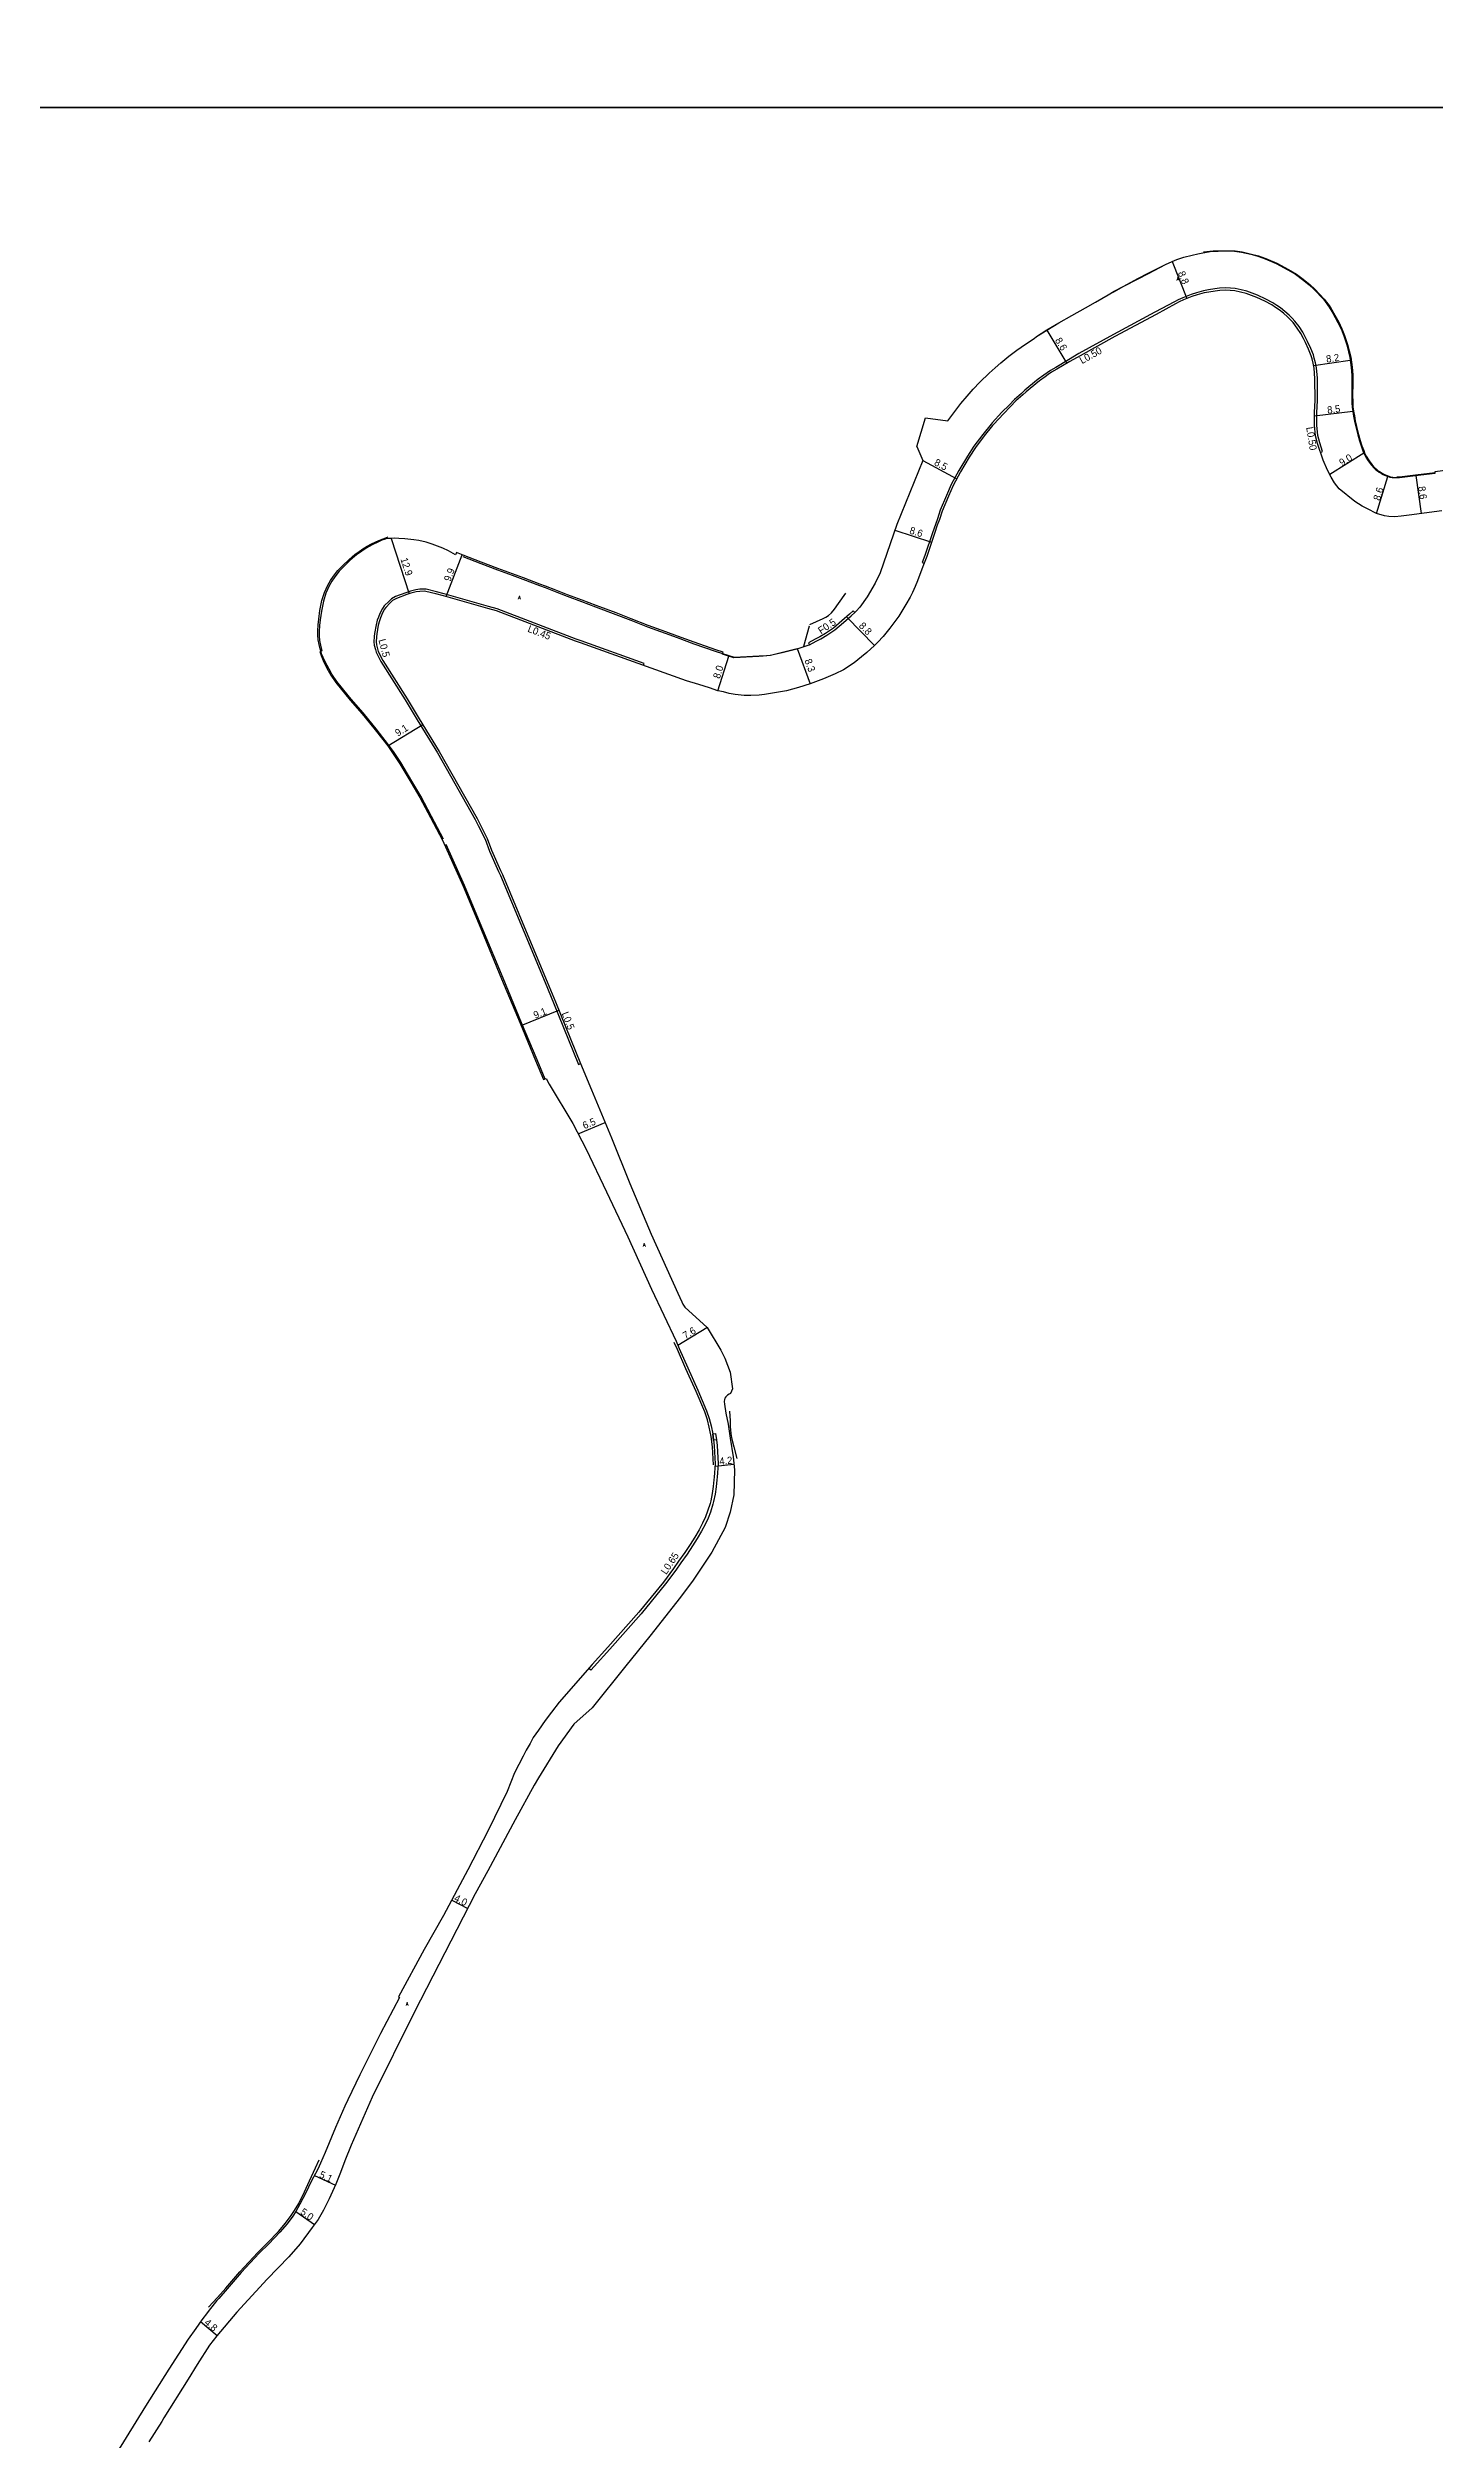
# Model space of a CAD drawing. Header units: metres. Extents: x -24000 to -20800, y -90000 to -87000.
# Drawn here: x -22925 to -22618, y -88717 to -88187 of the extents above; entities that cross this region are included whole.
import ezdxf

# ---------------------------------------------------------------- set-up
doc = ezdxf.new("R2010")
doc.units = ezdxf.units.M
doc.header["$LTSCALE"] = 2.5
for name, color, linetype in [('側溝・桝', 7, 'Continuous'), ('図郭', 7, 'Continuous'), ('幅員', 7, 'Continuous'), ('歩道・分離帯・安全施設', 7, 'Continuous'), ('舗装', 7, 'Continuous'), ('道路', 7, 'Continuous')]:
    doc.layers.add(name, color=color, linetype=linetype)
doc.styles.get("Standard").update_dxf_attribs({"font": ''})
doc.styles.add('YOKO_DECO', font='txt.shx', dxfattribs={"bigfont": 'extfont.shx'})
doc.styles.get('Standard').set_extended_font_data('@MS PGothic')

msp = doc.modelspace()

# ---------------------------------------------------------------- linework, layer by layer
at = {"layer": '側溝・桝'}
for points in [[(-22642.99, -88276.46), (-22642.5, -88276.29), (-22643.13, -88274.38), (-22643.53, -88272.69), (-22643.76, -88270.43), (-22643.77, -88269.28), (-22643.74, -88267.67), (-22643.62, -88264.93), (-22643.66, -88260.04), (-22643.86, -88257.7), (-22644.06, -88256.59), (-22644.33, -88255.56), (-22644.53, -88254.86), (-22645.12, -88253.39), (-22645.82, -88251.85), (-22646.26, -88250.98), (-22646.9, -88249.8), (-22647.69, -88248.58), (-22648.66, -88247.35), (-22649.27, -88246.71), (-22649.94, -88246.01), (-22650.85, -88245.2), (-22651.84, -88244.42), (-22652.68, -88243.88), (-22653.52, -88243.31), (-22655.09, -88242.45), (-22656.91, -88241.62), (-22659.31, -88240.74), (-22660.58, -88240.4), (-22661.89, -88240.13), (-22662.95, -88240.03), (-22664.13, -88239.98), (-22665.38, -88240.03), (-22666.41, -88240.17), (-22667.82, -88240.39), (-22668.89, -88240.61), (-22670.47, -88241.06), (-22671.65, -88241.42), (-22673.54, -88242.17), (-22674.52, -88242.63), (-22675.39, -88243.09), (-22679.69, -88245.4), (-22688.87, -88250.33), (-22696.57, -88254.57), (-22698.85, -88255.94), (-22701.68, -88257.63), (-22702.87, -88258.33), (-22703.62, -88258.85), (-22704.34, -88259.35), (-22705.58, -88260.24), (-22707.65, -88261.93), (-22708.55, -88262.7), (-22709.3, -88263.38), (-22710.86, -88264.73), (-22712.08, -88265.97), (-22713.65, -88267.57), (-22715.83, -88269.93), (-22716.07, -88270.24), (-22717.92, -88272.5), (-22719.88, -88275.09), (-22721.31, -88277.31), (-22723.24, -88280.52), (-22724.89, -88283.61), (-22725.95, -88286), (-22727.33, -88289.32), (-22727.98, -88291.2), (-22728.42, -88292.46), (-22729.06, -88294.29), (-22730.75, -88299.37), (-22731.32, -88300.86), (-22730.9, -88301.02)], [(-22793.17, -88323.71), (-22793.01, -88323.27), (-22806.99, -88318.3), (-22808.11, -88317.9), (-22825.69, -88311.2), (-22827.59, -88310.65), (-22837.42, -88307.83), (-22839.15, -88307.38), (-22841.44, -88306.83), (-22841.88, -88306.81), (-22842.83, -88306.84), (-22843.71, -88306.97), (-22844.92, -88307.27), (-22845.89, -88307.59), (-22848.2, -88308.44), (-22849.12, -88308.97), (-22849.65, -88309.46), (-22850.71, -88310.5), (-22851.12, -88311.07), (-22851.66, -88312.19), (-22852.02, -88313.02), (-22852.25, -88313.67), (-22852.52, -88314.71), (-22852.85, -88316.64), (-22852.95, -88317.3), (-22853.01, -88318.51), (-22852.94, -88319.24), (-22852.66, -88320.2), (-22852.49, -88320.81), (-22851.49, -88322.84), (-22846.07, -88331.38), (-22843.38, -88335.82), (-22838.92, -88343.08), (-22830.53, -88357.89), (-22829.87, -88359.2), (-22828.33, -88362.29), (-22827.39, -88364.9), (-22825.39, -88369.44), (-22824.89, -88370.33), (-22819.68, -88382.91), (-22815.02, -88394.06), (-22813.17, -88398.52), (-22807.6, -88412.21), (-22807.14, -88412.02)], [(-22756.37, -88319.16), (-22754.88, -88318.37), (-22753.8, -88317.82), (-22752.54, -88317.04), (-22750.75, -88315.82), (-22748.84, -88314.22), (-22747.11, -88312.75), (-22746.31, -88311.98)], [(-22777, -88495.49), (-22776.83, -88496.74), (-22776.64, -88500.8), (-22776.87, -88503.78), (-22776.91, -88504.38), (-22777.09, -88505.94), (-22777.31, -88507.5), (-22777.65, -88509.13), (-22777.81, -88509.78), (-22778.35, -88511.51), (-22778.85, -88512.83), (-22779.51, -88514.23), (-22780.29, -88515.77), (-22781.26, -88517.37), (-22782.29, -88519.03), (-22783.51, -88520.86), (-22784.88, -88522.8), (-22786.01, -88524.39), (-22788.28, -88527.41), (-22793.71, -88534.08), (-22800.66, -88541.9), (-22804.14, -88545.77), (-22804.86, -88546.59), (-22805.33, -88546.17)]]:
    msp.add_lwpolyline(points, dxfattribs=at)
msp.add_lwpolyline([(-22777.81, -88494.17), (-22777.18, -88494.09), (-22777, -88495.49), (-22777.62, -88495.57)], close=True, dxfattribs=at)
at = {"layer": '図郭'}
for points in [[(-23200, -88200), (-22400, -88200), (-22400, -87600), (-23200, -87600)], [(-23200, -88800), (-22400, -88800), (-22400, -88200), (-23200, -88200)]]:
    msp.add_lwpolyline(points, close=True, dxfattribs=at)
at = {"layer": '幅員'}
for points in [[(-22675.88, -88234.14), (-22672.59, -88242.35)], [(-22703.65, -88249.33), (-22699.26, -88256.72)], [(-22644.48, -88257.17), (-22636.34, -88256.03)], [(-22644.27, -88268.39), (-22635.82, -88267.34)], [(-22633.36, -88276.61), (-22640.91, -88281.4)], [(-22731.21, -88278.29), (-22723.68, -88282.32)], [(-22630.51, -88289.99), (-22628.03, -88281.81)], [(-22621.83, -88281.57), (-22620.64, -88290.05)], [(-22849.17, -88295.55), (-22845.22, -88307.86)], [(-22737.42, -88293.7), (-22729.28, -88296.4)], [(-22837, -88308.43), (-22833.41, -88299.16)], [(-22741.96, -88319.33), (-22748.07, -88312.99)], [(-22759.1, -88319.97), (-22756.18, -88327.79)], [(-22776.66, -88329.32), (-22774.26, -88321.66)], [(-22849.95, -88341.59), (-22842.19, -88336.82)], [(-22820.35, -88403.6), (-22811.96, -88400.19)], [(-22807.7, -88427.61), (-22801.67, -88425.09)], [(-22785.57, -88474.5), (-22779.1, -88470.54)], [(-22777.32, -88501.35), (-22773.14, -88500.89)], [(-22835.75, -88597.57), (-22832.16, -88599.42)], [(-22866.22, -88658.65), (-22861.55, -88660.79)], [(-22870.32, -88666.61), (-22866.2, -88669.51)], [(-22891.48, -88691.04), (-22887.8, -88694.15)]]:
    msp.add_lwpolyline(points, dxfattribs=at)
at = {"layer": '歩道・分離帯・安全施設'}
for points in [[(-22705.99, -88250.77), (-22703.68, -88249.31), (-22701.01, -88247.72), (-22698.17, -88246.1), (-22695.12, -88244.41), (-22692.89, -88243.15), (-22690.08, -88241.53), (-22688.72, -88240.74), (-22686.74, -88239.64), (-22683.47, -88237.92), (-22681.18, -88236.75), (-22677.34, -88234.76)], [(-22668.92, -88231.96), (-22666.81, -88231.77), (-22665.47, -88231.75), (-22663.78, -88231.74), (-22661.88, -88231.79), (-22660.32, -88232), (-22658.25, -88232.48), (-22656.71, -88232.9), (-22655.08, -88233.47), (-22652.64, -88234.51), (-22650.03, -88235.89), (-22648.3, -88236.91), (-22646.78, -88238.03), (-22645.33, -88239.24), (-22644.2, -88240.27), (-22642.11, -88242.45), (-22640.82, -88244.22), (-22640.04, -88245.55), (-22638.91, -88247.62), (-22638.2, -88249.03), (-22637.61, -88250.52), (-22636.96, -88252.57), (-22636.25, -88255.35), (-22635.94, -88257.54), (-22635.82, -88259.27), (-22635.8, -88261.33), (-22635.83, -88263.69), (-22635.81, -88265.44), (-22635.75, -88266.4), (-22635.63, -88267.35), (-22635.45, -88268.37), (-22635.25, -88269.46), (-22634.94, -88270.75), (-22634.52, -88272.52), (-22634.14, -88273.84), (-22633.75, -88274.98), (-22633.36, -88276.08), (-22633.19, -88276.54), (-22632.82, -88277.28), (-22632.33, -88278.09), (-22631.98, -88278.58), (-22631.48, -88279.21), (-22630.87, -88279.89), (-22630.47, -88280.25), (-22630.13, -88280.53), (-22629.74, -88280.81), (-22629.27, -88281.1), (-22628.9, -88281.31), (-22628.56, -88281.47), (-22628.2, -88281.62), (-22627.8, -88281.76), (-22627.4, -88281.88), (-22626.91, -88282)], [(-22625.99, -88281.89), (-22625.44, -88281.87), (-22621.29, -88281.36), (-22617.53, -88280.91)], [(-22864.82, -88320.41), (-22864.91, -88320.07), (-22865.17, -88319.05), (-22865.36, -88318.02), (-22865.46, -88317.04), (-22865.45, -88316.04), (-22865.38, -88314.72), (-22865.26, -88313.49), (-22864.98, -88311.51), (-22864.54, -88309.33), (-22863.97, -88307.56), (-22863.27, -88305.92), (-22862.66, -88304.87), (-22862.01, -88303.92), (-22861, -88302.69), (-22859.93, -88301.56), (-22858.61, -88300.27), (-22857.15, -88299.03), (-22856.31, -88298.43), (-22855.49, -88297.88), (-22854.54, -88297.25), (-22853.58, -88296.75), (-22852.55, -88296.29), (-22851.54, -88295.83), (-22850.39, -88295.39), (-22849.82, -88295.17)], [(-22833.31, -88299.57), (-22829.3, -88301.13), (-22825.62, -88302.52), (-22822.34, -88303.71), (-22819.95, -88304.61), (-22816.29, -88305.97), (-22816.3, -88306), (-22815.03, -88306.47), (-22812.78, -88307.32), (-22810.14, -88308.36), (-22806.95, -88309.54), (-22803.81, -88310.73), (-22799.36, -88312.42), (-22796.03, -88313.7), (-22792.27, -88315.16), (-22788.36, -88316.58), (-22785.75, -88317.56), (-22782.04, -88318.91), (-22777.27, -88320.58), (-22775.66, -88321.08), (-22773.1, -88321.88), (-22767.54, -88321.61), (-22766.63, -88321.57), (-22765.02, -88321.42), (-22762.35, -88320.81), (-22759.1, -88319.97)], [(-22756.29, -88314.61), (-22753.31, -88313.3), (-22752.74, -88313.04), (-22752.13, -88312.63), (-22751.47, -88312.04), (-22750.83, -88311.23), (-22749.91, -88309.97), (-22748.3, -88307.67)], [(-22757.62, -88319.47), (-22756.32, -88314.96)], [(-22837.59, -88362.27), (-22840.22, -88357.23), (-22842.63, -88352.75), (-22844.59, -88349.36), (-22847.07, -88345.28), (-22848.51, -88343.07), (-22849.74, -88341.36), (-22852.54, -88337.76), (-22855.37, -88334.23), (-22858.08, -88331.17), (-22859.97, -88328.86), (-22861.23, -88327.26), (-22862.35, -88325.63), (-22862.97, -88324.58), (-22863.92, -88322.8), (-22864.55, -88321.32), (-22864.82, -88320.41)], [(-22815.01, -88415.46), (-22816.79, -88411.23), (-22820.23, -88402.96), (-22824.34, -88393.1), (-22828.82, -88382.29), (-22832.9, -88372.56), (-22837.01, -88363.44)], [(-22777.66, -88501.05), (-22777.86, -88497.05), (-22778.16, -88494.71), (-22778.58, -88492.67), (-22779.02, -88491.03), (-22779.6, -88489.29), (-22781.5, -88484.74), (-22783.76, -88479.75), (-22785.66, -88475.47), (-22786.35, -88473.87)], [(-22774.08, -88489.09), (-22773.99, -88491.28), (-22773.97, -88491.98), (-22773.96, -88492.55), (-22773.88, -88493.23), (-22773.78, -88494.08), (-22773.68, -88494.94), (-22773.42, -88495.89), (-22773.16, -88497.05), (-22772.46, -88499.62)], [(-22889.72, -88687.89), (-22887.75, -88685.73), (-22885.9, -88683.62), (-22882.76, -88680.01), (-22878.8, -88675.72), (-22876.62, -88673.62), (-22874.21, -88671.09), (-22872.6, -88669.19), (-22871.34, -88667.54), (-22870.63, -88666.45), (-22869.68, -88664.85), (-22868.44, -88662.31), (-22867.27, -88659.84), (-22865.94, -88656.94), (-22865.16, -88655.21)]]:
    msp.add_lwpolyline(points, dxfattribs=at)
at = {"layer": '道路'}
for points in [[(-22730.64, -88268.82), (-22725.69, -88269.5), (-22722.75, -88265.59), (-22721.4, -88263.99), (-22720.06, -88262.48), (-22718.53, -88260.87), (-22716.5, -88258.89), (-22715.17, -88257.69), (-22713.89, -88256.58), (-22712.13, -88255.16), (-22710.31, -88253.78), (-22708.41, -88252.44), (-22706.53, -88251.21), (-22705.96, -88250.79), (-22703.65, -88249.33), (-22700.99, -88247.75), (-22698.14, -88246.13), (-22695.09, -88244.44), (-22692.87, -88243.17), (-22690.06, -88241.55), (-22688.7, -88240.77), (-22686.72, -88239.67), (-22683.45, -88237.95), (-22681.15, -88236.77), (-22677.32, -88234.79), (-22675.88, -88234.14), (-22674.83, -88233.7), (-22673.32, -88233.19), (-22671.42, -88232.71), (-22670.21, -88232.43), (-22669.08, -88232.21), (-22666.98, -88231.84), (-22665.65, -88231.81), (-22663.96, -88231.8), (-22662.05, -88231.85), (-22660.5, -88232.06), (-22658.43, -88232.54), (-22656.88, -88232.97), (-22655.26, -88233.53), (-22652.82, -88234.57), (-22650.21, -88235.95), (-22648.48, -88236.97), (-22646.96, -88238.1), (-22645.51, -88239.3), (-22644.37, -88240.34), (-22642.28, -88242.51), (-22641, -88244.28), (-22640.22, -88245.61), (-22639.08, -88247.68), (-22638.37, -88249.09), (-22637.79, -88250.58), (-22637.14, -88252.63), (-22636.43, -88255.41), (-22636.12, -88257.61), (-22636, -88259.33), (-22635.97, -88261.4), (-22636, -88263.76), (-22635.98, -88265.5), (-22635.93, -88266.46), (-22635.81, -88267.42), (-22635.63, -88268.43), (-22635.42, -88269.52), (-22635.11, -88270.81), (-22634.69, -88272.58), (-22634.32, -88273.9), (-22633.93, -88275.05), (-22633.54, -88276.14), (-22633.36, -88276.61), (-22632.99, -88277.35), (-22632.51, -88278.15), (-22632.16, -88278.65), (-22631.66, -88279.27), (-22631.04, -88279.95), (-22630.65, -88280.31), (-22630.31, -88280.59), (-22629.91, -88280.88), (-22629.45, -88281.16), (-22629.07, -88281.37), (-22628.73, -88281.53), (-22628.37, -88281.68), (-22627.98, -88281.83), (-22627.58, -88281.95), (-22627.08, -88282.07), (-22625.96, -88282.03), (-22625.41, -88282.01), (-22621.25, -88281.5), (-22617.5, -88281.05), (-22617.55, -88280.72), (-22605.59, -88279.07)], [(-22616.03, -88289.41), (-22623.28, -88290.42), (-22625.03, -88290.64), (-22626.47, -88290.74), (-22627.83, -88290.7), (-22628.76, -88290.57), (-22630.51, -88289.99), (-22632.51, -88288.96), (-22633.73, -88288.37), (-22635.31, -88287.38), (-22638.78, -88284.58), (-22639.83, -88283.2), (-22640.62, -88281.95), (-22641.44, -88280.38), (-22642.4, -88278.22), (-22643.63, -88274.52), (-22644.04, -88272.77), (-22644.28, -88270.45), (-22644.29, -88269.28), (-22644.26, -88267.65), (-22644.14, -88264.92), (-22644.18, -88260.07), (-22644.37, -88257.77), (-22644.57, -88256.71), (-22644.83, -88255.7), (-22645.02, -88255.03), (-22645.6, -88253.59), (-22646.29, -88252.07), (-22646.72, -88251.22), (-22647.34, -88250.07), (-22648.11, -88248.89), (-22649.06, -88247.69), (-22649.65, -88247.07), (-22650.3, -88246.38), (-22651.18, -88245.6), (-22652.14, -88244.85), (-22652.96, -88244.31), (-22653.79, -88243.75), (-22655.32, -88242.91), (-22657.11, -88242.1), (-22659.47, -88241.23), (-22660.69, -88240.9), (-22661.97, -88240.65), (-22662.98, -88240.55), (-22664.13, -88240.5), (-22665.33, -88240.55), (-22666.33, -88240.68), (-22667.73, -88240.9), (-22668.77, -88241.11), (-22670.32, -88241.56), (-22671.48, -88241.91), (-22673.33, -88242.65), (-22674.29, -88243.09), (-22675.15, -88243.55), (-22679.44, -88245.86), (-22688.62, -88250.78), (-22696.32, -88255.03), (-22698.61, -88256.34), (-22701.45, -88258.02), (-22702.62, -88258.71), (-22703.36, -88259.22), (-22704.08, -88259.72), (-22705.3, -88260.6), (-22707.35, -88262.28), (-22708.25, -88263.05), (-22709, -88263.72), (-22710.55, -88265.07), (-22711.76, -88266.29), (-22713.32, -88267.89), (-22715.48, -88270.22), (-22715.71, -88270.52), (-22717.56, -88272.78), (-22719.51, -88275.35), (-22720.92, -88277.55), (-22722.84, -88280.75), (-22724.48, -88283.81), (-22725.53, -88286.18), (-22726.9, -88289.48), (-22727.54, -88291.35), (-22727.99, -88292.61), (-22728.63, -88294.44), (-22730.32, -88299.53), (-22730.9, -88301.02), (-22731.41, -88302.4), (-22732.36, -88304.94), (-22732.91, -88306.22), (-22733.53, -88307.57), (-22734, -88308.59), (-22734.94, -88310.18), (-22736.54, -88312.76), (-22738.5, -88315.45), (-22740, -88317.33), (-22741.17, -88318.55), (-22741.96, -88319.33), (-22743.61, -88320.85), (-22744.79, -88321.81), (-22746.43, -88323.18), (-22748.8, -88324.69), (-22750.64, -88325.58), (-22751.17, -88325.8), (-22753.28, -88326.71), (-22756.2, -88327.8), (-22758.77, -88328.63), (-22761.42, -88329.32), (-22763.7, -88329.75), (-22766.31, -88330.17), (-22767.51, -88330.29), (-22769.36, -88330.42), (-22770.87, -88330.39), (-22772.88, -88330.17), (-22774.15, -88329.92), (-22775.45, -88329.6), (-22776.66, -88329.32), (-22778.51, -88328.72), (-22780.94, -88327.97), (-22783.61, -88327.11), (-22807.14, -88318.74), (-22808.27, -88318.34), (-22825.84, -88311.64), (-22827.72, -88311.09), (-22837.54, -88308.27), (-22839.26, -88307.83), (-22841.5, -88307.3), (-22841.88, -88307.28), (-22842.79, -88307.31), (-22843.62, -88307.42), (-22844.79, -88307.72), (-22845.74, -88308.02), (-22848, -88308.87), (-22848.85, -88309.35), (-22849.39, -88309.85), (-22850.36, -88310.85), (-22850.71, -88311.35), (-22851.22, -88312.4), (-22851.56, -88313.2), (-22851.78, -88313.82), (-22852.04, -88314.81), (-22852.37, -88316.72), (-22852.46, -88317.35), (-22852.52, -88318.5), (-22852.46, -88319.14), (-22852.18, -88320.07), (-22852.03, -88320.63), (-22851.06, -88322.6), (-22845.65, -88331.12), (-22842.96, -88335.56), (-22838.5, -88342.83), (-22830.1, -88357.66), (-22829.43, -88358.98), (-22827.88, -88362.1), (-22826.93, -88364.72), (-22824.95, -88369.22), (-22824.45, -88370.12), (-22819.23, -88382.72), (-22814.57, -88393.87), (-22812.72, -88398.33), (-22807.14, -88412.02), (-22804.7, -88417.87), (-22800.26, -88428.47), (-22796.23, -88438.62), (-22791.49, -88449.86), (-22785.59, -88462.95), (-22784.7, -88464.85), (-22784.44, -88465.38), (-22784.03, -88466.07), (-22779.07, -88470.6), (-22776.02, -88475.59), (-22775.15, -88477.35), (-22773.98, -88480.46), (-22773.45, -88484.14), (-22773.87, -88485.19), (-22774.14, -88485.33), (-22774.51, -88485.56), (-22774.72, -88485.7), (-22774.95, -88485.95), (-22775.11, -88486.26), (-22775.23, -88486.57), (-22775.29, -88486.95), (-22775.23, -88487.58), (-22774.9, -88489.56), (-22774.43, -88492.04), (-22773.96, -88495.11), (-22773.32, -88499.28), (-22773, -88502.13), (-22773.15, -88507.69), (-22773.94, -88511.54), (-22775.04, -88514.95), (-22778.01, -88520.42), (-22782.15, -88526.58), (-22784.96, -88530.35), (-22791.77, -88539.03), (-22797.14, -88545.64), (-22804.59, -88554.89), (-22808.66, -88558.53), (-22812.13, -88563.33), (-22816.49, -88570.43), (-22817.45, -88572.08), (-22821.64, -88579.75), (-22827.74, -88591.05), (-22830.51, -88596.21), (-22843.98, -88622.37), (-22853.37, -88641.26), (-22858.06, -88651.91), (-22859.47, -88655.43), (-22860.45, -88657.98), (-22861.46, -88660.58), (-22862.94, -88663.82), (-22864.19, -88666.36), (-22865.41, -88668.39), (-22866.7, -88670.22), (-22869.41, -88673.81), (-22871.91, -88676.66), (-22876.72, -88681.67), (-22883.42, -88688.96), (-22887.85, -88694.22), (-22889.46, -88696.27), (-22892.23, -88700.58), (-22894.25, -88703.8), (-22899.64, -88712.43), (-22900.09, -88713.21), (-22902.97, -88717.73)], [(-22732.56, -88275.15), (-22730.64, -88268.82)], [(-22732.56, -88275.15), (-22731.21, -88278.29), (-22733.1, -88282.99), (-22736.99, -88292.45), (-22740.64, -88303.2), (-22741.75, -88305.46), (-22743.55, -88308.52), (-22745.15, -88310.83), (-22745.99, -88311.67), (-22746.31, -88311.98), (-22746.65, -88311.62), (-22747.44, -88312.38), (-22749.16, -88313.85), (-22751.04, -88315.43), (-22752.81, -88316.63), (-22754.05, -88317.39), (-22755.11, -88317.93), (-22756.6, -88318.72), (-22756.37, -88319.16), (-22756.51, -88319.24), (-22759.14, -88320.1), (-22762.39, -88320.93), (-22765.06, -88321.55), (-22766.67, -88321.7), (-22767.57, -88321.74), (-22773.14, -88322.01), (-22775.68, -88321.21), (-22775.54, -88320.76), (-22777.15, -88320.25), (-22781.92, -88318.58), (-22785.63, -88317.24), (-22788.24, -88316.26), (-22792.15, -88314.83), (-22795.91, -88313.37), (-22799.23, -88312.09), (-22803.69, -88310.4), (-22806.83, -88309.21), (-22810.02, -88308.04), (-22812.66, -88307), (-22814.91, -88306.14), (-22816.18, -88305.68), (-22819.83, -88304.29), (-22822.22, -88303.38), (-22825.49, -88302.19), (-22829.18, -88300.8), (-22833.18, -88299.25), (-22834.68, -88298.67), (-22834.88, -88299.19), (-22836.48, -88298.29), (-22837.74, -88297.69), (-22840.06, -88296.79), (-22841.42, -88296.39), (-22843.07, -88296.01), (-22844.18, -88295.83), (-22846.14, -88295.63), (-22847.51, -88295.55), (-22848.37, -88295.53), (-22849.17, -88295.55), (-22849.67, -88295.59), (-22850.34, -88295.65), (-22850.5, -88295.69), (-22851.24, -88295.97), (-22852.25, -88296.43), (-22853.28, -88296.89), (-22854.24, -88297.39), (-22855.19, -88298.02), (-22856.01, -88298.57), (-22856.85, -88299.17), (-22858.3, -88300.41), (-22859.63, -88301.7), (-22860.7, -88302.83), (-22861.71, -88304.06), (-22862.36, -88305.01), (-22862.97, -88306.06), (-22863.67, -88307.7), (-22864.23, -88309.47), (-22864.67, -88311.65), (-22864.96, -88313.63), (-22865.08, -88314.86), (-22865.15, -88316.18), (-22865.16, -88317.18), (-22865.06, -88318.16), (-22864.87, -88319.19), (-22864.61, -88320.21), (-22864.53, -88320.5), (-22865.02, -88320.63), (-22864.75, -88321.55), (-22864.13, -88323.03), (-22863.18, -88324.81), (-22862.56, -88325.86), (-22861.43, -88327.49), (-22860.18, -88329.09), (-22858.28, -88331.39), (-22855.58, -88334.46), (-22852.75, -88337.99), (-22849.95, -88341.59), (-22848.72, -88343.3), (-22847.28, -88345.51), (-22844.8, -88349.59), (-22842.83, -88352.98), (-22840.42, -88357.46), (-22837.8, -88362.5), (-22833.23, -88372.7), (-22829.15, -88382.42), (-22824.67, -88393.23), (-22820.56, -88403.09), (-22817.12, -88411.37), (-22815.34, -88415.59), (-22814.78, -88415.32), (-22814.15, -88416.6), (-22808.9, -88425.31), (-22805.93, -88430.98), (-22801.37, -88440.44), (-22796.7, -88450.48), (-22791.39, -88462.08), (-22785.95, -88473.61), (-22785.27, -88475.21), (-22783.37, -88479.49), (-22781.1, -88484.48), (-22779.2, -88489.03), (-22778.63, -88490.77), (-22778.18, -88492.41), (-22777.81, -88494.17), (-22777.47, -88496.79), (-22777.27, -88500.79), (-22777.5, -88503.74), (-22777.55, -88504.32), (-22777.72, -88505.86), (-22777.94, -88507.39), (-22778.27, -88508.99), (-22778.42, -88509.61), (-22778.95, -88511.3), (-22779.44, -88512.59), (-22780.08, -88513.95), (-22780.84, -88515.46), (-22781.8, -88517.04), (-22782.82, -88518.69), (-22784.03, -88520.5), (-22785.4, -88522.43), (-22786.53, -88524.02), (-22788.78, -88527.02), (-22794.2, -88533.67), (-22801.13, -88541.48), (-22804.61, -88545.35), (-22811.91, -88553.67), (-22813.63, -88555.87), (-22815.04, -88557.73), (-22816.48, -88559.88), (-22817.66, -88561.52), (-22818.37, -88562.84), (-22818.79, -88563.56), (-22819.24, -88564.35), (-22819.9, -88565.65), (-22821.79, -88569.37), (-22823.46, -88573.51), (-22827.66, -88582.12), (-22832.14, -88590.88), (-22837.6, -88601.01), (-22841.87, -88608.49), (-22847.55, -88619.06), (-22847.34, -88619.16), (-22851.54, -88627.18), (-22856.1, -88636.29), (-22858.82, -88641.87), (-22859.43, -88643.27), (-22861.56, -88647.99), (-22863.83, -88653.55), (-22864.85, -88655.9), (-22865.46, -88657.24), (-22866.95, -88660), (-22868.12, -88662.47), (-22869.42, -88665), (-22870.32, -88666.61), (-22871.02, -88667.7), (-22872.28, -88669.35), (-22873.89, -88671.25), (-22876.3, -88673.78), (-22878.48, -88675.89), (-22882.44, -88680.17), (-22885.58, -88683.78), (-22887.43, -88685.9), (-22887.83, -88686.37), (-22889.56, -88688.54), (-22889.97, -88689.07), (-22891.19, -88690.63), (-22892.55, -88692.56), (-22894.19, -88694.94), (-22898.48, -88701.59), (-22903.69, -88709.78), (-22910.16, -88720.21)]]:
    msp.add_lwpolyline(points, dxfattribs=at)

# ---------------------------------------------------------------- texts
at = {"layer": '側溝・桝'}
for s, rotation, p in [('L0.50', 29, (-22695.88, -88256.91)), ('L0.50', 279, (-22646.14, -88270.93)), ('L0.45', 339, (-22819.03, -88316.21)), ('F0.5', 34, (-22753.78, -88316.85)), ('L0.5', 285, (-22852.02, -88318.09)), ('L0.5', 291.189, (-22811.38, -88400.9)), ('L0.65', 56, (-22788.15, -88525.49))]:
    msp.add_text(s, height=1.6, rotation=rotation, dxfattribs=at).set_placement(p)
at = {"layer": '幅員'}
for s, rotation, p in [('8.8', 292, (-22674.64, -88236.66)), ('8.6', 301, (-22701.94, -88251.6)), ('8.2', 8, (-22641.59, -88256.57)), ('8.5', 7, (-22641.37, -88267.89)), ('9.0', 32, (-22638.19, -88279.59)), ('8.5', 332, (-22728.83, -88279.19)), ('8.6', 73, (-22629.78, -88287.3)), ('8.6', 278, (-22621.3, -88284.09)), ('8.6', 342, (-22734.29, -88294.43)), ('12.9', 288, (-22847.14, -88300.12)), ('9.9', 69, (-22836.06, -88305.24)), ('8.8', 314, (-22745.52, -88315.06)), ('8.0', 73, (-22776.27, -88326.79)), ('8.3', 290, (-22757.49, -88322.6)), ('9.1', 32, (-22847.7, -88339.54)), ('9.1', 22, (-22817.22, -88402.12)), ('6.5', 23, (-22806.29, -88426.61)), ('7.6', 31, (-22783.88, -88473.21)), ('4.2', 6, (-22776.28, -88501.06)), ('4.0', 333, (-22835.38, -88597.64)), ('5.1', 335, (-22865.29, -88659)), ('5.0', 325, (-22869.49, -88667.08)), ('4.8', 320, (-22890.79, -88691.51))]:
    msp.add_text(s, height=1.6, rotation=rotation, dxfattribs=at).set_placement(p)
at = {"layer": '舗装', "style": 'YOKO_DECO'}
for p in [(-22674.9, -88238.38, 978.25), (-22821, -88309.02, 968.9), (-22793.32, -88452.62, 955.3), (-22845.92, -88620.95, 944.55)]:
    msp.add_text('A', height=0.75, dxfattribs=at).set_placement(p)

doc.saveas('drawing.dxf')
